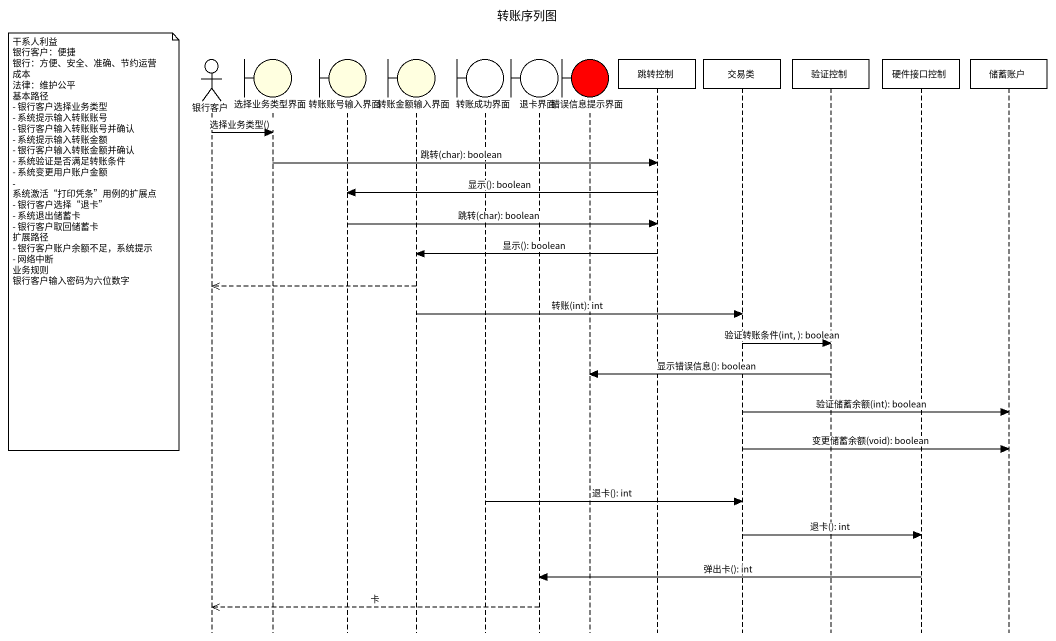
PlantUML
@startuml
title 转账序列图
hide footbox
actor 银行客户
boundary 选择业务类型界面 #FFFFE0
boundary 转账账号输入界面 #FFFFE0
boundary 转账金额输入界面 #FFFFE0
boundary 转账成功界面
boundary 退卡界面
boundary 错误信息提示界面 #FF0000
participant 跳转控制
participant 交易类
participant 验证控制
participant 硬件接口控制
participant 储蓄账户

银行客户 -> 选择业务类型界面 : 选择业务类型()
选择业务类型界面 -> 跳转控制 : 跳转(char): boolean
跳转控制 -> 转账账号输入界面 : 显示(): boolean
转账账号输入界面 -> 跳转控制 : 跳转(char): boolean
note left of 银行客户
  干系人利益
  银行客户：便捷
  银行：方便、安全、准确、节约运营成本
  法律：维护公平
  基本路径
  - 银行客户选择业务类型
  - 系统提示输入转账账号
  - 银行客户输入转账账号并确认
  - 系统提示输入转账金额
  - 银行客户输入转账金额并确认
  - 系统验证是否满足转账条件
  - 系统变更用户账户金额
  - 系统激活“打印凭条”用例的扩展点
  - 银行客户选择“退卡”
  - 系统退出储蓄卡
  - 银行客户取回储蓄卡
  扩展路径
  - 银行客户账户余额不足，系统提示
  - 网络中断
  业务规则
  银行客户输入密码为六位数字
end note
跳转控制 -> 转账金额输入界面 : 显示(): boolean
转账金额输入界面 -->> 银行客户
转账金额输入界面 -> 交易类 : 转账(int): int
交易类 -> 验证控制 : 验证转账条件(int, ): boolean
验证控制 -> 错误信息提示界面 : 显示错误信息(): boolean
交易类 -> 储蓄账户 : 验证储蓄余额(int): boolean
交易类 -> 储蓄账户 : 变更储蓄余额(void): boolean
转账成功界面 -> 交易类 : 退卡(): int
交易类 -> 硬件接口控制 : 退卡(): int
硬件接口控制 -> 退卡界面 : 弹出卡(): int
退卡界面 -->> 银行客户 : 卡
@enduml
